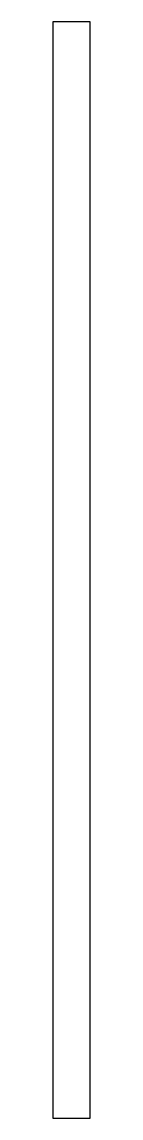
# Model space of a CAD drawing. Header units: inches. Extents: x 0 to 0.19, y -5.5 to 0.
import ezdxf

# ---------------------------------------------------------------- set-up
doc = ezdxf.new("R2010")
doc.units = ezdxf.units.IN
doc.header["$MEASUREMENT"] = 0

msp = doc.modelspace()

# ---------------------------------------------------------------- linework, layer by layer
msp.add_lwpolyline([(0, -5.5), (0.1875, -5.5), (0.1875, 0), (0, 0)], close=True)

doc.saveas('drawing.dxf')
